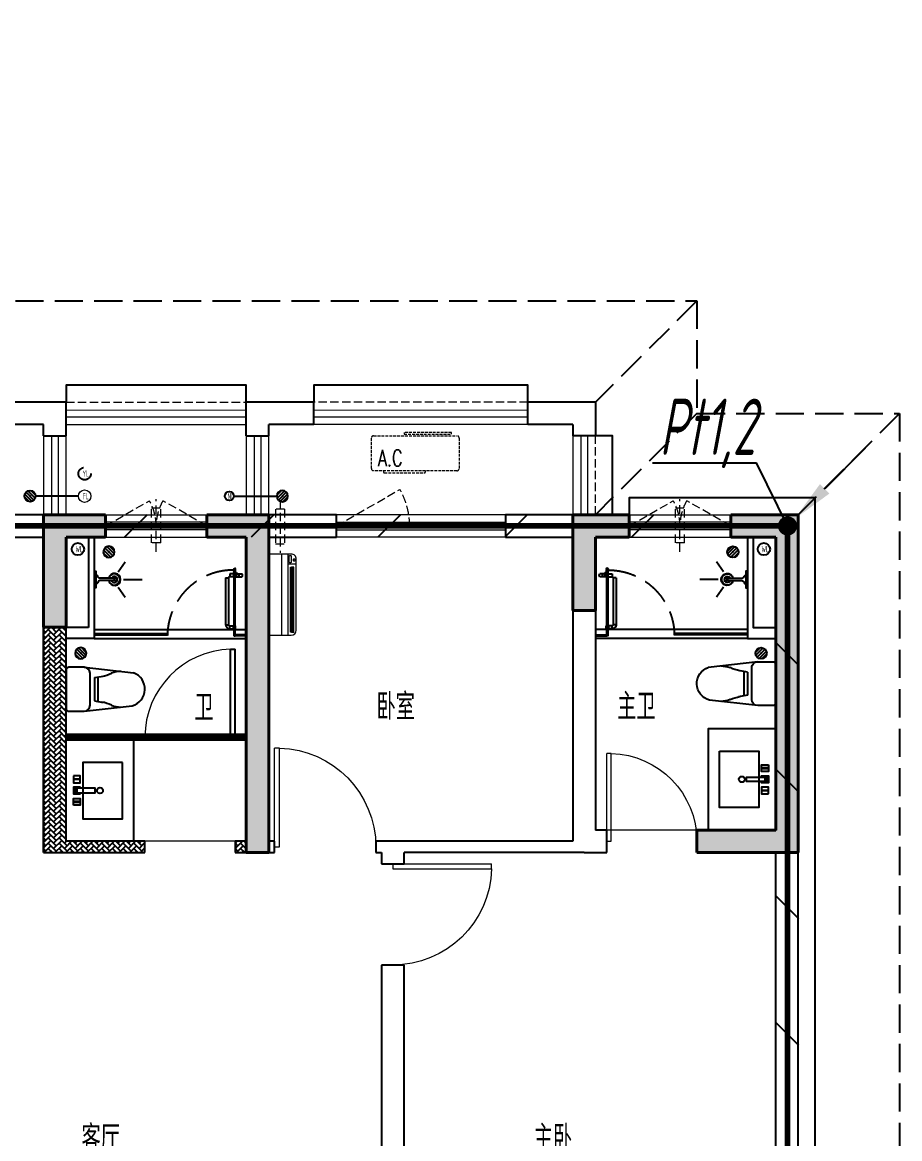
# Model space of a CAD drawing. Extents: x 3753737 to 4713801, y -857380 to 24339.
# Drawn here: x 4596561 to 4604349, y -771827 to -761912 of the extents above; entities that cross this region are included whole.
import ezdxf
from ezdxf.enums import TextEntityAlignment as Align

# ---------------------------------------------------------------- set-up
doc = ezdxf.new("R2010")
doc.units = 0
doc.header["$LTSCALE"] = 1000
doc.header["$MEASUREMENT"] = 0
for name, pattern in [('CENTER2', [1.125, 0.75, -0.125, 0.125, -0.125]), ('DASH', [0.35, 0.25, -0.1]), ('HIDDEN', [0.375, 0.25, -0.125])]:
    doc.linetypes.add(name, pattern=pattern)
doc.layers.get('0').update_dxf_attribs({"linetype": 'CONTINUOUS'})
for name, color, linetype in [('!!电气', 1, 'CONTINUOUS'), ('CURTWALL', 4, 'CONTINUOUS'), ('DIM-照明', 7, 'CONTINUOUS'), ('IP-bath&kitchen-JOHNSON', 4, 'CONTINUOUS'), ('LVTRY', 252, 'CONTINUOUS'), ('LWIRE', 4, 'CONTINUOUS'), ('P-bath&kitchen-JOHNSON', 4, 'CONTINUOUS'), ('SHTLN', 4, 'CONTINUOUS'), ('VPIPE-中水', 122, 'CONTINUOUS'), ('VPIPE-凝结', 150, 'CONTINUOUS'), ('VPIPE-雨水', 4, 'DASH'), ('WALL', 252, 'CONTINUOUS'), ('WIRE-接地', 2, 'CONTINUOUS'), ('保温', 6, 'CONTINUOUS'), ('卫生间', 6, 'CONTINUOUS'), ('看线', 185, 'CONTINUOUS')]:
    doc.layers.add(name, color=color, linetype=linetype)
for name, color, linetype, lineweight in [('COLUMN', 252, 'CONTINUOUS', 40), ('PUB_HATCH', 8, 'CONTINUOUS', 9), ('PUB_TEXT', 7, 'CONTINUOUS', 20), ('VPIPE-废水', 31, 'TG_F', 18), ('WINDOW', 146, 'CONTINUOUS', 20), ('平面-栏杆', 56, 'CONTINUOUS', 15), ('平面-看线', 252, 'CONTINUOUS', 15), ('平面-空调室内机', 176, 'CONTINUOUS', 9), ('平面-空调预留孔', 252, 'CONTINUOUS', 15)]:
    doc.layers.add(name, color=color, linetype=linetype, lineweight=lineweight)
doc.styles.add('_TCH_DIM', font='SIMPLEX', dxfattribs={"bigfont": 'GBCBIG'})
doc.styles.add('HZTXT', font='gbeitc.shx', dxfattribs={"width": 0.8, "height": 400, "bigfont": 'hztxt.shx'})
doc.styles.get("Standard").update_dxf_attribs({"font": 'gbenor.shx', "bigfont": 'gbcbig.shx'})
doc.styles.add('TG_LINETYPE', font='SIMPLEX', dxfattribs={"width": 0.8, "height": 3, "bigfont": 'HZTXT'})
doc.linetypes.add('TG_F', pattern='A,2,-0.3,["F",TG_LINETYPE,S=0.1,R=0,X=-0.23,Y=-0.15],0', length=2.3)
pattern_1 = [(45, (0, 0), (0, 47.4157523), [100.584, -33.528]), (135, (23.708, 23.708), (3e-15, 47.4157523), [100.584, -33.528])]

# ---------------------------------------------------------------- blocks, each defined once
blk = doc.blocks.new('rrrrrrrrrrrra')
at = {"color": 8}
for p, q in [((-112.4, 458.7), (-112.4, 324.3)), ((252.6, 483.7), (-87.4, 483.7)), ((277.6, 324.3), (277.6, 458.7)), ((-112.4, 324.3), (-63.7, -103.4)), ((277.6, 324.3), (227.5, -115.6)), ((-59.1, 271.1), (224.3, 271.1)), ((-20.6, 232.4), (-34.2, 153.6)), ((191.3, 200.5), (-26.1, 200.5)), ((185.8, 232.4), (-20.6, 232.4)), ((185.8, 232.4), (199.4, 153.6))]:
    blk.add_line(p, q, dxfattribs=at)
for centre, radius, start, end in [((-87.4, 458.7), 25, 90, 180), ((252.6, 458.7), 25, 0, 90), ((-59.1, 324.3), 53.3, 180, 270), ((224.3, 324.3), 53.3, 270, 0), ((-322.6, 209.8), 293.8, 333.53685, 351.48282), ((487.8, 209.8), 293.8, 188.51718, 206.46315), ((149, -3.2), 224.1, 158.52022, 180), ((16.2, -3.2), 224.1, 0, 21.47978), ((83.8, -63.6), 152.8, 195.07732, 340.11812)]:
    blk.add_arc(centre, radius, start, end, dxfattribs=at)
blk = doc.blocks.new('A$C1E0F638F')
for points in [[(499.7, 435.1), (499.7, 85.1), (0, 85.1), (0, 435.1)], [(269.9, 30), (229.9, 30), (229.9, 195), (269.9, 195)], [(119.9, 0), (179.9, 0), (179.9, 60), (119.9, 60)], [(146.9, 55), (152.9, 55), (152.9, 5), (146.9, 5)], [(229.9, 30), (269.9, 30), (269.9, 10), (229.9, 10)], [(379.9, 0), (319.9, 0), (319.9, 60), (379.9, 60)], [(352.9, 55), (346.9, 55), (346.9, 5), (352.9, 5)]]:
    blk.add_lwpolyline(points, close=True)
blk.add_lwpolyline([(269.9, 60), (279.9, 60), (279.9, 0), (219.9, 0), (219.9, 60), (229.9, 60)])
blk.add_circle((249.9, 236.3), 26)
blk = doc.blocks.new('$lvtry$00000171')
for p, q in [((-74, 11), (-11, 74)), ((-70, -27), (27, 70)), ((-53, -53), (53, 53)), ((-27, -70), (70, 27)), ((11, -74), (74, -11))]:
    blk.add_line(p, q)
blk.add_circle((0, 0), 75)
blk.add_point((0, 0))
blk = doc.blocks.new('A$C5DCB2F21')
at = {"layer": 'IP-bath&kitchen-JOHNSON', "color": 8}
for p, q in [((73.6, 0), (-73.6, 0)), ((-10.5, -173.5), (-10.5, -49.3)), ((10.6, -173.5), (10.6, -49.3)), ((-68.3, -213.2), (-157.7, -275)), ((-0.1, -261.4), (-0.1, -424.7)), ((68.2, -213.2), (157.6, -275))]:
    blk.add_line(p, q, dxfattribs=at)
blk.add_lwpolyline([(73.6, 0), (73.6, -15.8), (-73.6, -15.8), (-73.6, 0)], dxfattribs=at)
for points in [[(-26.3, -30.7, -0.364142), (-37.8, -15.8, -0.020495)], [(-10.5, -49.4, 0.214893), (-26.3, -30.7, 7.649644)], [(10.6, -49.3, -0.21439), (26.3, -30.7, -7.649644)], [(26.3, -30.7, 0.364142), (37.8, -15.8, 0.020495)]]:
    blk.add_lwpolyline(points, format="xyb", dxfattribs=at)
blk.add_arc((0, -173.5), 10.5, 180, 0, dxfattribs=at)
for centre, major_axis, ratio, start_param, end_param in [((0, -181.3), (53.6, 0), 0.987577, 1.76809, 7.656688), ((0, -178.8), (-51, 0), 0.990052, -1.36297, 4.504563), ((0, -177.8), (-26.8, 0), 0.994812, -1.167677, 4.309269), ((-12.4, -164.7), (0, 1.43), 0.85, -1.570796, 4.712389), ((-12.4, -189.2), (0, 1.43), 0.85, 4.712389, 10.995574), ((12.5, -164.7), (0, 1.43), 0.85, 4.712389, 10.995574), ((12.5, -189.2), (0, 1.43), 0.85, 4.712389, 10.995574)]:
    blk.add_ellipse(centre, major_axis=major_axis, ratio=ratio, start_param=start_param, end_param=end_param, dxfattribs=at)
blk = doc.blocks.new('GDGDRGDGRD')
blk.add_hatch(color=252).paths.add_polyline_path([(491782.3, 524769), (491781.2, 524771.8), (491772.9, 524768.4), (491774, 524765.6)])
at = {"color": 252}
for p, q in [((491771.2, 524768.2), (491783, 524773.1)), ((491771.9, 524767.9), (491772.4, 524768.2)), ((491772, 524751.9), (491774.2, 524751.4)), ((491774.2, 524751.4), (491772.1, 524751.5)), ((491782.8, 524759.9), (491772.3, 524759.9)), ((491772.4, 524768.2), (491773.7, 524764.9)), ((491782.8, 524761.2), (491772.4, 524761.2)), ((491772.6, 524759.9), (491772.6, 524740.3)), ((491773.7, 524764.9), (491783, 524768.8)), ((491777.6, 524770.8), (491777.6, 524731.7)), ((491783.2, 524752), (491781, 524751.5)), ((491781, 524751.5), (491783.1, 524751.5)), ((491781.6, 524772), (491783.3, 524772.7)), ((491781.6, 524772), (491783, 524768.8)), ((491782.6, 524759.9), (491782.6, 524738.5))]:
    blk.add_line(p, q, dxfattribs=at)
for centre, radius, start, end in [((491783.7, 524755), 13.5, 155.15235, 208.97795), ((491771.6, 524767.3), 1, 111.52657, 175.76516), ((491791.1, 524766.6), 20.5, 177.99149, 196.90025), ((491772.1, 524767.5), 0.5, 112.73297, 178.05418), ((491791.1, 524766.7), 19.5, 177.46581, 196.24837), ((491786.2, 524755.4), 14.6, 161.89734, 193.71468), ((491772.3, 524748.7), 0.5, 208.97795, 24.22835), ((491781.4, 524752.8), 9.42, 188.01541, 204.22835), ((491782.7, 524748.6), 0.5, 155.41865, 330.15022), ((491771.6, 524753.7), 11.7, 335.41865, 349.51767), ((491806.6, 524764.1), 24, 160.76087, 187.04874), ((491771.3, 524755.4), 12.4, 343.94508, 21.34777), ((491783.4, 524772), 1.17, 340.04011, 112.53297), ((491771.5, 524755), 13.4, 330.15022, 25.08154), ((491783.5, 524772.2), 0.5, 340.76087, 112.53297), ((491803.9, 524764.6), 20.6, 160.04011, 190.84731)]:
    blk.add_arc(centre, radius, start, end, dxfattribs=at)
blk.add_open_spline([(491772.6, 524740.3), (491773.5, 524739.5), (491775.3, 524737.9), (491778.5, 524741.7), (491781, 524739.7), (491782.6, 524738.5)], degree=3, knots=[0, 0, 0, 0, 3.066329, 6.218313, 11.124135, 11.124135, 11.124135, 11.124135])
at = {"layer": 'IP-bath&kitchen-JOHNSON', "color": 252}
for p, q in [((490532.6, 524228.1), (491882.6, 524228.1)), ((490532.6, 524193.1), (491182.6, 524193.1)), ((491182.6, 524183.1), (491182.6, 524193.1)), ((490532.6, 524183.1), (491182.6, 524183.1)), ((490532.6, 524148.1), (491882.6, 524148.1)), ((491882.6, 524183.1), (491782.6, 524183.1)), ((491782.6, 524173.1), (491782.6, 524183.1)), ((491882.6, 524173.1), (491782.6, 524173.1))]:
    blk.add_line(p, q, dxfattribs=at)
for points in [[(490532.6, 525048.5), (490532.6, 524148.1), (490282.6, 524148.1)], [(490482.6, 525048.5), (490482.6, 524248.1), (490282.6, 524248.1)]]:
    blk.add_lwpolyline(points, dxfattribs=at)
at = {"layer": 'LVTRY', "color": 252}
blk.add_lwpolyline([(490882.6, 522448.5), (490282.6, 522448.5), (490282.6, 523348.5), (490882.6, 523348.5)], close=True, dxfattribs=at)
at = {"layer": 'P-bath&kitchen-JOHNSON', "color": 252}
for p, q in [((491699.5, 524686.9), (491699.5, 524271.2)), ((491699.5, 524686.9), (491724.8, 524686.9)), ((491724.8, 524686.9), (491724.8, 524271.2)), ((491735.2, 524722.6), (491735.2, 524697.2)), ((491766.9, 524722.6), (491735.2, 524722.6)), ((491766.9, 524697.2), (491735.2, 524697.2)), ((491772.5, 524735.5), (491778.8, 524735.5)), ((491772.5, 524705.5), (491772.5, 524735.5)), ((491772.5, 524705.5), (491778.8, 524705.5)), ((491775.4, 524735.5), (491777.7, 524733.2)), ((491775.4, 524716.5), (491775.4, 524735.5)), ((491775.4, 524724.6), (491775.4, 524705.5)), ((491775.4, 524705.5), (491777.7, 524707.8)), ((491777.7, 524718), (491777.7, 524733.2)), ((491777.7, 524718), (491777.7, 524707.8)), ((491778.8, 524735.5), (491780.5, 524733.8)), ((491778.8, 524733.2), (491778.8, 524735.5)), ((491778.8, 524707.8), (491778.8, 524705.5)), ((491778.8, 524705.5), (491780.5, 524707.3)), ((491780.5, 524733.2), (491780.5, 524733.8)), ((491780.5, 524707.8), (491780.5, 524707.3)), ((491788.8, 524722.6), (491843.5, 524722.6)), ((491788.8, 524697.2), (491843.5, 524697.2)), ((491794.2, 524735.5), (491797.1, 524735.5)), ((491794.2, 524735.5), (491794.2, 524705.5)), ((491794.2, 524705.5), (491797.1, 524705.5)), ((491797.1, 524735.5), (491799.4, 524733.2)), ((491797.1, 524735.5), (491797.1, 524718.1)), ((491797.1, 524705.5), (491797.1, 524723)), ((491797.1, 524705.5), (491799.4, 524707.9)), ((491799.4, 524707.9), (491799.4, 524733.2)), ((491820.4, 524697.2), (491820.4, 524722.6)), ((491699.5, 524271.2), (491724.8, 524271.2)), ((491735.2, 524235.5), (491735.2, 524260.8)), ((491735.2, 524260.8), (491766.9, 524260.8)), ((491735.2, 524235.5), (491766.9, 524235.5)), ((491769.2, 524263.1), (491766.9, 524260.8)), ((491766.9, 524260.8), (491766.9, 524235.5)), ((491769.2, 524233.2), (491766.9, 524235.5)), ((491769.2, 524263.1), (491769.2, 524233.2)), ((491772, 524263.1), (491769.2, 524263.1)), ((491772, 524233.2), (491769.2, 524233.2)), ((491772, 524263.1), (491772, 524233.2)), ((491783.6, 524263.1), (491786.4, 524263.1)), ((491783.6, 524233.2), (491783.6, 524263.1)), ((491783.6, 524233.2), (491786.4, 524233.2)), ((491786.4, 524233.2), (491786.4, 524263.1)), ((491786.4, 524263.1), (491788.2, 524261.4)), ((491788.2, 524234.9), (491788.2, 524261.4))]:
    blk.add_line(p, q, dxfattribs=at)
blk.add_lwpolyline([(491782.6, 524173.1), (491782.6, 524759.9), (491772.6, 524759.9), (491772.6, 524173.2)], close=True, dxfattribs=at)
at = {"layer": 'P-bath&kitchen-JOHNSON', "color": 252, "linetype": 'DASH'}
blk.add_arc((491768.7, 524170.7), 586.2, 89.79672, 179.39224, dxfattribs=at)
at = {"layer": 'P-bath&kitchen-JOHNSON', "color": 252}
blk.add_arc((491834.9, 524709.9), 15.3, 304.05298, 55.96165, dxfattribs=at)
for centre, major_axis, start_param, end_param in [((491735.2, 524686.9), (0, 10.4), 0, 1.570796), ((491735.2, 524271.2), (0, 35.7), 1.570796, 3.141593), ((491735.2, 524271.2), (0, 10.4), 1.570796, 3.141593)]:
    blk.add_ellipse(centre, major_axis=major_axis, ratio=1, start_param=start_param, end_param=end_param, dxfattribs=at)
at = {"layer": 'IP-bath&kitchen-JOHNSON', "color": 252, "rotation": 90.008488524447}
blk.add_blockref('A$C5DCB2F21', (490532.6, 524673.5), dxfattribs=at)
at = {"layer": 'LVTRY', "color": 252, "xscale": -0.6666666667107826, "yscale": 0.6666666667107826}
for p in [(490662.6, 524918.5), (490412.6, 524018.5)]:
    blk.add_blockref('$lvtry$00000171', p, dxfattribs=at)
at = {"layer": 'LVTRY', "color": 252, "extrusion": (0, 0, -1), "xscale": -1, "zscale": -1, "rotation": 270}
blk.add_blockref('rrrrrrrrrrrra', (-490766.3, 523665.7), dxfattribs=at)
at = {"layer": 'LVTRY', "color": 252, "xscale": -1, "rotation": 270}
blk.add_blockref('A$C1E0F638F', (490347.5, 522648.8), dxfattribs=at)
blk = doc.blocks.new('GFDGFSDFGD')
at = {"layer": 'PUB_HATCH'}
for points in [[(464566.5, 373023.7), (464016.6, 373023.7), (464016.6, 372023.7), (464216.6, 372023.7), (464216.6, 372823.7), (464566.5, 372823.7)], [(465466.6, 373023.7), (465466.6, 372823.7), (465816.6, 372823.7), (465816.6, 370023.7), (466016.6, 370023.7), (466016.6, 373023.7)], [(469216.5, 373023.7), (468716.6, 373023.7), (468716.6, 372173.7), (468916.6, 372173.7), (468916.6, 372823.7), (469216.5, 372823.7)], [(470116.5, 373023.7), (470116.5, 372823.7), (470516.6, 372823.7), (470516.6, 370223.7), (469816.6, 370223.7), (469816.6, 370023.7), (470716.6, 370023.7), (470716.6, 373023.7)]]:
    blk.add_hatch(color=256, dxfattribs=at).paths.add_polyline_path(points)
at = {"layer": 'COLUMN', "color": 252}
for p, q in [((464566.5, 373023.7), (464016.6, 373023.7)), ((464016.6, 373023.7), (464016.6, 372023.7)), ((464566.5, 372823.7), (464566.5, 373023.7)), ((465466.6, 373023.7), (465466.6, 372823.7)), ((466016.6, 373023.7), (465466.6, 373023.7)), ((466016.6, 370023.7), (466016.6, 373023.7)), ((469216.5, 373023.7), (468716.6, 373023.7)), ((468716.6, 373023.7), (468716.6, 372173.7)), ((469216.5, 372823.7), (469216.5, 373023.7)), ((470116.5, 373023.7), (470116.5, 372823.7)), ((470716.6, 373023.7), (470116.5, 373023.7)), ((470716.6, 370023.7), (470716.6, 373023.7)), ((464216.6, 372023.7), (464216.6, 372823.7)), ((464216.6, 372823.7), (464566.5, 372823.7)), ((465466.6, 372823.7), (465816.6, 372823.7)), ((465816.6, 372823.7), (465816.6, 370023.7)), ((468916.6, 372173.7), (468916.6, 372823.7)), ((468916.6, 372823.7), (469216.5, 372823.7)), ((470116.5, 372823.7), (470516.6, 372823.7)), ((470516.6, 372823.7), (470516.6, 370223.7)), ((468716.6, 372173.7), (468916.6, 372173.7)), ((464016.6, 372023.7), (464216.6, 372023.7)), ((470516.6, 370223.7), (469816.6, 370223.7)), ((469816.6, 370223.7), (469816.6, 370023.7)), ((465816.6, 370023.7), (466016.6, 370023.7)), ((469816.6, 370023.7), (470716.6, 370023.7))]:
    blk.add_line(p, q, dxfattribs=at)
blk = doc.blocks.new('GDFGDGRD')
at = {"layer": '保温', "linetype": 'ByBlock', "ltscale": 10}
h = blk.add_hatch(dxfattribs=at)
h.set_pattern_fill('AR-HBONE', color=251, scale=55)
h.set_pattern_definition(pattern_1)
h.paths.add_polyline_path([(427216.6, 370023.7), (427216.6, 372023.7), (427016.6, 372023.7), (427016.6, 370023.7)])
h = blk.add_hatch(dxfattribs=at)
h.set_pattern_fill('AR-HBONE', color=251, scale=55)
h.set_pattern_definition(pattern_1)
h.paths.add_polyline_path([(425516.6, 370023.7), (425516.6, 370123.7), (425416.6, 370123.7), (425416.6, 370023.7)])
h = blk.add_hatch(dxfattribs=at)
h.set_pattern_fill('AR-HBONE', color=251, scale=55)
h.set_pattern_definition(pattern_1)
h.paths.add_polyline_path([(427016.6, 370023.7), (427016.6, 370123.7), (426316.6, 370123.7), (426316.6, 370023.7)])
blk = doc.blocks.new('A$C001338C2')
at = {"color": 8}
for p, q in [((0, 249), (0, 22)), ((845, 304), (55, 304)), ((109, 215), (109, 304)), ((900, 22), (900, 249)), ((22, 0), (878, 0))]:
    blk.add_line(p, q, dxfattribs=at)
at = {"color": 8, "lineweight": 5}
for p, q in [((865, 279), (144, 279)), ((144, 279), (144, 266)), ((387, 279), (144, 279)), ((144, 279), (144, 253)), ((144, 266), (865, 266)), ((144, 240), (144, 253)), ((144, 253), (865, 253)), ((387, 240), (387, 279)), ((865, 279), (622, 279)), ((622, 279), (622, 240)), ((865, 253), (865, 279)), ((865, 266), (865, 240)), ((900, 215), (0, 215)), ((900, 143), (0, 143)), ((865, 240), (144, 240)), ((622, 240), (387, 240))]:
    blk.add_line(p, q, dxfattribs=at)
at = {"color": 8}
for points in [[(89, 226), (22, 226, -0.414214), (17, 232), (17, 243, -0.414214), (22, 249), (89, 249, -0.414214), (95, 243), (95, 232, -0.414214)], [(73, 275), (57, 275, -0.414214), (51, 281), (51, 283, -0.414214), (57, 289), (73, 289, -0.414214), (79, 283), (79, 281, -0.414214)]]:
    blk.add_lwpolyline(points, format="xyb", close=True, dxfattribs=at)
for centre, radius, start, end in [((55, 249), 55, 90, 180), ((845, 249), 55, 360, 90), ((22, 22), 22, 180, 270), ((878, 22), 22, 270, 360)]:
    blk.add_arc(centre, radius, start, end, dxfattribs=at)
blk = doc.blocks.new('dongkong')
at = {"layer": '平面-空调预留孔', "color": 8, "linetype": 'HIDDEN', "ltscale": 0.3}
for p, q in [((-603796, 210899.9), (-603796, 210431.5)), ((-603836, 210821), (-603836, 210510.8)), ((-603836, 210821), (-603756, 210821)), ((-603756, 210821), (-603756, 210510.8))]:
    blk.add_line(p, q, dxfattribs=at)
blk.add_lwpolyline([(-603756, 210510.8), (-603836, 210510.8)], dxfattribs=at)
blk = doc.blocks.new('DSGDFGF')
blk.add_hatch(color=252).paths.add_polyline_path([(677792.1, 343575.9), (677790.9, 343578.7), (677782.6, 343575.2), (677783.8, 343572.5)])
at = {"color": 252}
for p, q in [((677781, 343575.1), (677792.8, 343580)), ((677781.6, 343574.8), (677782.2, 343575)), ((677781.8, 343558.8), (677784, 343558.3)), ((677784, 343558.3), (677781.8, 343558.3)), ((677792.6, 343568.1), (677782.1, 343568.1)), ((677792.6, 343566.8), (677782.1, 343566.8)), ((677782.2, 343575), (677783.5, 343571.8)), ((677782.3, 343566.8), (677782.3, 343547.2)), ((677783.5, 343571.8), (677792.7, 343575.6)), ((677787.3, 343577.7), (677787.3, 343538.6)), ((677792.9, 343558.9), (677790.7, 343558.4)), ((677790.7, 343558.4), (677792.9, 343558.4)), ((677791.4, 343578.9), (677793.1, 343579.6)), ((677791.4, 343578.9), (677792.7, 343575.6)), ((677792.3, 343566.8), (677792.3, 343545.4)), ((676457.7, 342790), (676387, 342860.7)), ((676468.9, 342807.1), (676404.1, 342871.9)), ((676471.8, 342832.4), (676429.4, 342874.8)), ((677752.3, 342860.3), (677792.3, 342860.3)), ((677752.3, 342080.3), (677752.3, 342860.3)), ((677792.3, 342080.3), (677792.3, 342860.3)), ((676415.3, 342775.8), (676372.8, 342818.3)), ((676440.6, 342778.8), (676375.8, 342843.6)), ((676292.3, 342675.2), (676292.3, 342335.2)), ((676451.7, 342700.2), (676317.3, 342700.2)), ((676451.7, 342700.2), (676891.6, 342650.1)), ((676505, 342363.4), (676505, 342646.9)), ((676543.6, 342608.4), (676622.4, 342622)), ((676543.6, 342608.4), (676543.6, 342402)), ((676575.6, 342613.9), (676575.6, 342396.5)), ((676451.7, 342310.2), (676879.4, 342358.9)), ((676543.6, 342402), (676622.4, 342388.4)), ((676317.3, 342310.2), (676451.7, 342310.2)), ((677792.3, 342080.3), (677752.3, 342080.3))]:
    blk.add_line(p, q, dxfattribs=at)
for points in [[(676792.3, 341855.3), (676442.3, 341855.3), (676442.3, 341355.6), (676792.3, 341355.6)], [(676357.2, 341735.5), (676357.2, 341675.5), (676417.2, 341675.5), (676417.2, 341735.5)], [(676412.2, 341708.5), (676412.2, 341702.5), (676362.2, 341702.5), (676362.2, 341708.5)], [(676387.2, 341585.5), (676387.2, 341625.5), (676367.2, 341625.5), (676367.2, 341585.5)], [(676387.2, 341625.5), (676387.2, 341585.5), (676552.2, 341585.5), (676552.2, 341625.5)], [(676357.2, 341475.5), (676357.2, 341535.5), (676417.2, 341535.5), (676417.2, 341475.5)], [(676412.2, 341502.5), (676412.2, 341508.5), (676362.2, 341508.5), (676362.2, 341502.5)]]:
    blk.add_lwpolyline(points, close=True, dxfattribs=at)
blk.add_lwpolyline([(676417.2, 341625.5), (676417.2, 341635.5), (676357.2, 341635.5), (676357.2, 341575.5), (676417.2, 341575.5), (676417.2, 341585.5)], dxfattribs=at)
blk.add_circle((676593.5, 341605.5), 26, dxfattribs=at)
for centre, radius, start, end in [((677793.5, 343561.9), 13.5, 155.15235, 208.97795), ((677800.8, 343573.5), 20.5, 177.99149, 196.90025), ((677781.4, 343574.2), 1, 111.52657, 175.76516), ((677800.9, 343573.5), 19.5, 177.46581, 196.24837), ((677781.9, 343574.4), 0.5, 112.73297, 178.05418), ((677796, 343562.2), 14.6, 161.89734, 193.71468), ((677782.1, 343555.6), 0.5, 208.97795, 24.22835), ((677791.2, 343559.6), 9.42, 188.01541, 204.22835), ((677781.4, 343560.5), 11.7, 335.41865, 349.51767), ((677792.5, 343555.5), 0.5, 155.41865, 330.15022), ((677816.4, 343571), 24, 160.76087, 187.04874), ((677781, 343562.3), 12.4, 343.94508, 21.34777), ((677793.2, 343578.9), 1.17, 340.04011, 112.53297), ((677781.3, 343561.9), 13.4, 330.15022, 25.08154), ((677793.2, 343579.1), 0.5, 340.76087, 112.53297), ((677813.7, 343571.4), 20.6, 160.04011, 190.84731), ((676317.3, 342675.2), 25, 90, 180), ((676451.7, 342646.9), 53.3, 0, 90), ((676779.2, 342438.8), 224.1, 90, 111.47978), ((676839.7, 342506.4), 152.8, 285.07732, 70.11812), ((676566.3, 342910.4), 293.8, 278.51718, 296.46315), ((676451.7, 342363.4), 53.3, 270, 0), ((676566.3, 342100), 293.8, 63.53685, 81.48282), ((676779.2, 342571.5), 224.1, 248.52022, 270), ((676317.3, 342335.2), 25, 180, 270)]:
    blk.add_arc(centre, radius, start, end, dxfattribs=at)
at = {"color": 252, "lineweight": 13}
blk.add_arc((677772.3, 342080.3), 780, 91.46928, 180, dxfattribs=at)
at = {"color": 252, "extrusion": (0, 0, -1)}
blk.add_ellipse((676422.3, 342825.3), major_axis=(-35.4, 35.4), ratio=1, start_param=5.497787, end_param=11.780972, dxfattribs=at)
at = {"color": 252}
blk.add_open_spline([(677782.3, 343547.2), (677783.2, 343546.4), (677785, 343544.8), (677788.2, 343548.5), (677790.8, 343546.6), (677792.3, 343545.4)], degree=3, knots=[0, 0, 0, 0, 3.066329, 6.218313, 11.124135, 11.124135, 11.124135, 11.124135], dxfattribs=at)
blk.add_point((676422.3, 342825.3), dxfattribs=at)
at = {"layer": 'CURTWALL', "color": 252}
for p, q in [((676292.3, 342105.3), (677892.3, 342105.3)), ((676292.3, 342105.3), (676292.3, 342055.3)), ((676292.3, 342088.7), (677892.3, 342088.7)), ((676292.3, 342072), (677892.3, 342072)), ((676292.3, 342055.3), (677892.3, 342055.3)), ((677892.3, 342105.3), (677892.3, 342055.3))]:
    blk.add_line(p, q, dxfattribs=at)
at = {"layer": 'IP-bath&kitchen-JOHNSON', "color": 252}
for p, q in [((676492.3, 343855.3), (676492.3, 343055)), ((676542.3, 343855.3), (676542.3, 342955)), ((676542.3, 343553.9), (676542.4, 343406.7)), ((676755.5, 343548.5), (676817.3, 343638)), ((676715.9, 343490.9), (676591.6, 343490.9)), ((676715.9, 343469.9), (676591.6, 343469.9)), ((676803.7, 343480.3), (676967, 343480.3)), ((676755.5, 343412.1), (676817.3, 343322.7)), ((676492.3, 343055), (676292.3, 343055)), ((676542.3, 342955), (676292.3, 342955)), ((676542.3, 343035), (677892.3, 343035)), ((676542.3, 343000), (677192.3, 343000)), ((676542.3, 342990), (677192.3, 342990)), ((676542.3, 342955), (677892.3, 342955)), ((677192.3, 342990), (677192.3, 343000)), ((677892.3, 342990), (677792.3, 342990)), ((677792.3, 342980), (677792.3, 342990)), ((677892.3, 342980), (677792.3, 342980))]:
    blk.add_line(p, q, dxfattribs=at)
blk.add_lwpolyline([(676542.3, 343553.9), (676558.1, 343553.9), (676558.1, 343406.7), (676542.4, 343406.7)], dxfattribs=at)
for points in [[(676573, 343506.6, 0.364142), (676558.1, 343518.1, 0.020495)], [(676573, 343454, -0.364142), (676558.1, 343442.6, -0.020495)], [(676591.6, 343490.9, -0.21439), (676573, 343506.6, -7.649644)], [(676591.8, 343469.9, 0.214893), (676573, 343454, 7.649644)]]:
    blk.add_lwpolyline(points, format="xyb", dxfattribs=at)
blk.add_arc((676715.9, 343480.4), 10.5, 270.00849, 90.00849, dxfattribs=at)
for centre, major_axis, ratio, start_param, end_param in [((676723.6, 343480.4), (0, 53.6), 0.987577, 1.76809, 7.656688), ((676721.1, 343480.4), (0, -51), 0.990052, -1.36297, 4.504563), ((676720.1, 343480.4), (0, -26.8), 0.994812, -1.167677, 4.309269), ((676707.1, 343492.9), (-1.43, 0), 0.85, 4.712389, 10.995574), ((676707.1, 343467.9), (-1.43, 0), 0.85, -1.570796, 4.712389), ((676731.5, 343492.9), (-1.43, 0), 0.85, 4.712389, 10.995574), ((676731.5, 343467.9), (-1.43, 0), 0.85, 4.712389, 10.995574)]:
    blk.add_ellipse(centre, major_axis=major_axis, ratio=ratio, start_param=start_param, end_param=end_param, dxfattribs=at)
at = {"layer": 'LVTRY', "color": 252}
for p, q in [((676292.3, 341155.3), (676292.3, 342055.3)), ((676292.3, 342055.3), (676892.3, 342055.3)), ((676892.3, 342055.3), (676892.3, 341155.3)), ((676892.3, 341155.3), (676292.3, 341155.3))]:
    blk.add_line(p, q, dxfattribs=at)
at = {"layer": 'P-bath&kitchen-JOHNSON', "color": 252}
for p, q in [((677782.2, 343542.4), (677788.6, 343542.4)), ((677782.2, 343512.4), (677782.2, 343542.4)), ((677792.3, 343566.8), (677782.3, 343566.8)), ((677782.3, 343566.8), (677782.3, 342980)), ((677785.1, 343542.4), (677787.4, 343540.1)), ((677785.1, 343523.3), (677785.1, 343542.4)), ((677788.6, 343542.4), (677790.3, 343540.6)), ((677788.6, 343540.1), (677788.6, 343542.4)), ((677792.3, 342980), (677792.3, 343566.8)), ((677803.9, 343542.4), (677806.8, 343542.4)), ((677803.9, 343542.4), (677803.9, 343512.4)), ((677806.8, 343542.4), (677809.1, 343540.1)), ((677806.8, 343542.4), (677806.8, 343524.9)), ((677709.2, 343493.7), (677709.2, 343078.1)), ((677709.2, 343493.7), (677734.6, 343493.7)), ((677734.6, 343493.7), (677734.6, 343078.1)), ((677745, 343529.5), (677745, 343504.1)), ((677776.6, 343529.5), (677745, 343529.5)), ((677776.6, 343504.1), (677745, 343504.1)), ((677782.2, 343512.4), (677788.6, 343512.4)), ((677785.1, 343531.5), (677785.1, 343512.4)), ((677785.1, 343512.4), (677787.4, 343514.7)), ((677787.4, 343524.9), (677787.4, 343540.1)), ((677787.4, 343524.9), (677787.4, 343514.7)), ((677788.6, 343514.7), (677788.6, 343512.4)), ((677788.6, 343512.4), (677790.3, 343514.1)), ((677790.3, 343540.1), (677790.3, 343540.6)), ((677790.3, 343514.7), (677790.3, 343514.1)), ((677798.5, 343529.5), (677853.2, 343529.5)), ((677798.5, 343504.1), (677853.2, 343504.1)), ((677803.9, 343512.4), (677806.8, 343512.4)), ((677806.8, 343512.4), (677806.8, 343529.8)), ((677806.8, 343512.4), (677809.1, 343514.7)), ((677809.1, 343514.7), (677809.1, 343540.1)), ((677830.2, 343504.1), (677830.2, 343529.5)), ((677709.2, 343078.1), (677734.6, 343078.1)), ((677744.9, 343042.3), (677744.9, 343067.7)), ((677744.9, 343067.7), (677776.6, 343067.7)), ((677778.9, 343070), (677776.6, 343067.7)), ((677776.6, 343067.7), (677776.6, 343042.3)), ((677778.9, 343070), (677778.9, 343040)), ((677781.8, 343070), (677778.9, 343070)), ((677781.8, 343070), (677781.8, 343040)), ((677793.3, 343070), (677796.2, 343070)), ((677793.3, 343040), (677793.3, 343070)), ((677796.2, 343040), (677796.2, 343070)), ((677796.2, 343070), (677797.9, 343068.3)), ((677797.9, 343041.8), (677797.9, 343068.3)), ((677744.9, 343042.3), (677776.6, 343042.3)), ((677778.9, 343040), (677776.6, 343042.3)), ((677781.8, 343040), (677778.9, 343040)), ((677782.3, 342980), (677792.3, 342980)), ((677793.3, 343040), (677796.2, 343040))]:
    blk.add_line(p, q, dxfattribs=at)
at = {"layer": 'P-bath&kitchen-JOHNSON', "color": 252, "linetype": 'DASH'}
blk.add_arc((677778.5, 342977.6), 586.2, 89.79672, 179.39224, dxfattribs=at)
at = {"layer": 'P-bath&kitchen-JOHNSON', "color": 252}
blk.add_arc((677844.7, 343516.8), 15.3, 304.05298, 55.96165, dxfattribs=at)
for centre, major_axis, start_param, end_param in [((677745, 343493.7), (0, 10.4), 0, 1.570796), ((677744.9, 343078.1), (0, 35.7), 1.570796, 3.141593), ((677744.9, 343078.1), (0, 10.4), 1.570796, 3.141593)]:
    blk.add_ellipse(centre, major_axis=major_axis, ratio=1, start_param=start_param, end_param=end_param, dxfattribs=at)
at = {"layer": 'LVTRY', "color": 252, "xscale": -0.6666666667107826, "yscale": 0.6666666667107826}
blk.add_blockref('$lvtry$00000171', (676672.3, 343725.3), dxfattribs=at)
blk = doc.blocks.new('A$C148B7D8E')
at = {"layer": '卫生间', "color": 252, "linetype": 'DASH'}
for p, q in [((900, 10000), (1800, 9100)), ((-900, 9000), (0, 8100)), ((900, 9000), (1800, 8100))]:
    blk.add_line(p, q, dxfattribs=at)
blk.add_lwpolyline([(16100, 14000), (16100, 15400), (7700, 15400), (7700, 10800), (7300, 10800), (7300, 10000), (900, 10000), (900, 9000), (-900, 9000), (-900, -900), (1750, -900), (1750, -2100), (23450, -2100), (23450, -900), (25100, -900)], dxfattribs=at)
blk = doc.blocks.new('rtyryrtyeeretee')
at = {"layer": '平面-空调预留孔', "color": 252, "linetype": 'DASH', "ltscale": 0.1}
for p, q in [((669748.9, 343882), (669748.9, 343872)), ((669758.9, 343862), (670111.7, 343862)), ((670121.7, 343872), (670121.7, 343882))]:
    blk.add_line(p, q, dxfattribs=at)
blk.add_lwpolyline([(670402, 343882), (669662, 343882, -0.414214), (669642, 343902), (669642, 344172, -0.414214), (669662, 344192), (670402, 344192, -0.414214), (670422, 344172), (670422, 343902, -0.414214)], format="xyb", close=True, dxfattribs=at)
blk.add_lwpolyline([(670352.8, 344221.1), (669933, 344221.1), (669933, 344206), (670352.8, 344206)], close=True, dxfattribs=at)
for centre, start, end in [((669758.9, 343872), 180, 270), ((670111.7, 343872), 270, 0)]:
    blk.add_arc(centre, 10, start, end, dxfattribs=at)
at = {"layer": '平面-空调预留孔', "color": 252, "linetype": 'DASH', "ltscale": 0.1, "style": '_TCH_DIM', "width": 0.705882}
blk.add_text('A.C', height=146.88, dxfattribs=at).set_placement((669701.4, 343921.6))
blk = doc.blocks.new('$DorLib2D$00000001')
for p, q in [((0.45, 0.975), (0.5, 0.975)), ((0.45, 0), (0.45, 0.975)), ((0.5, 0), (0.5, 0.975)), ((0.5, 0), (0.45, 0))]:
    blk.add_line(p, q)
at = {"lineweight": 13}
blk.add_arc((0.475, 0), 0.975, 91.4693, 180, dxfattribs=at)
blk = doc.blocks.new('$WINLIB2D$00000001')
at = {"color": 0}
for points in [[(-0.5, 0.5), (-0.5, -0.5)], [(-0.5, 0.5), (0.5, 0.5)], [(0.5, -0.5), (0.5, 0.5)], [(0.5, 0.1667), (-0.5, 0.1667)], [(0.5, -0.1667), (-0.5, -0.1667)], [(-0.5, -0.5), (0.5, -0.5)]]:
    blk.add_lwpolyline(points, dxfattribs=at)
blk = doc.blocks.new('A$C66B635E3')
at = {"layer": 'VPIPE-中水', "color": 252, "linetype": 'Continuous'}
for centre in [(43705.2, 8895), (49794.8, 8895)]:
    blk.add_circle(centre, 55, dxfattribs=at)
at = {"layer": 'VPIPE-凝结', "color": 252, "ltscale": 0.1}
for p, q in [((43710, 9365.5), (43330, 9365.5)), ((45090, 9365.5), (45470, 9365.5))]:
    blk.add_line(p, q, dxfattribs=at)
at = {"layer": 'VPIPE-凝结', "color": 252}
blk.add_circle((45050, 9365.5), 40, dxfattribs=at)
at = {"layer": 'VPIPE-废水', "color": 252}
blk.add_circle((43765, 9365), 55, dxfattribs=at)
at = {"layer": 'VPIPE-雨水', "color": 252}
blk.add_circle((43765, 9565), 55, dxfattribs=at)
at = {"layer": 'WALL', "color": 252}
for p, q in [((43600, 10200), (43000, 10200)), ((43600, 9900), (43600, 10200)), ((45200, 9900), (45200, 10200)), ((45800, 10200), (45200, 10200)), ((45800, 10000), (45800, 10200)), ((48300, 10200), (47700, 10200)), ((47700, 10000), (47700, 10200)), ((48300, 10200), (48300, 9900)), ((43400, 10000), (43000, 10000)), ((43400, 9900), (43400, 10000)), ((45400, 9900), (45400, 10000)), ((45800, 10000), (45400, 10000)), ((48100, 10000), (47700, 10000)), ((48100, 10000), (48100, 9900)), ((43400, 9900), (43600, 9900)), ((45200, 9900), (45400, 9900)), ((48300, 9900), (48100, 9900)), ((43500, 9200), (42900, 9200)), ((43950, 9200), (43500, 9200)), ((43950, 9000), (43950, 9200)), ((45300, 9200), (44850, 9200)), ((44850, 9200), (44850, 9000)), ((46000, 9200), (45300, 9200)), ((46000, 9000), (46000, 9200)), ((48200, 9200), (47500, 9200)), ((47500, 9200), (47500, 9000)), ((48599.9, 9200), (48200, 9200)), ((48599.9, 9000), (48599.9, 9200)), ((50100, 9200), (49499.9, 9200)), ((49499.9, 9200), (49499.9, 9000)), ((50100, 6300), (50100, 9200)), ((42900, 9000), (43400, 9000)), ((43400, 6200), (43400, 9000)), ((43600, 6300), (43600, 9000)), ((43600, 9000), (43950, 9000)), ((44850, 9000), (45200, 9000)), ((45200, 6300), (45200, 9000)), ((45400, 9000), (46000, 9000)), ((45400, 6300), (45400, 9000)), ((47500, 9000), (48100, 9000)), ((48100, 9000), (48100, 6300)), ((48300, 9000), (48599.9, 9000)), ((48300, 9000), (48300, 6400)), ((49499.9, 9000), (49900, 9000)), ((49900, 6400), (49900, 9000)), ((48400, 6400), (48300, 6400)), ((48400, 6200), (48400, 6400)), ((49900, 6400), (49200, 6400)), ((49200, 6400), (49200, 6200)), ((44300, 6300), (43600, 6300)), ((44300, 6200), (44300, 6300)), ((45200, 6300), (45100, 6300)), ((45100, 6300), (45100, 6200)), ((45450, 6300), (45400, 6300)), ((45450, 6200), (45450, 6300)), ((46500, 6300), (46350, 6300)), ((46350, 6300), (46350, 6200)), ((48100, 6300), (46500, 6300)), ((50100, 1100), (50100, 6300)), ((43400, 6200), (44300, 6200)), ((45100, 6200), (45300, 6200)), ((45300, 6200), (45450, 6200)), ((46350, 6200), (46400, 6200)), ((46400, 6200), (46400, 6100)), ((48200, 6200), (46600, 6200)), ((46600, 6100), (46600, 6200)), ((48200, 6200), (48400, 6200)), ((49200, 6200), (49900, 6200)), ((49900, 1300), (49900, 6200)), ((46400, 6100), (46600, 6100)), ((46600, 5200), (46400, 5200)), ((46400, 5200), (46400, 1900)), ((46600, 1900), (46600, 5200))]:
    blk.add_line(p, q, dxfattribs=at)
at = {"layer": 'WINDOW', "color": 252}
for p, q in [((49200, 6400), (48400, 6400)), ((45100, 6300, 800), (44300, 6300, 800))]:
    blk.add_line(p, q, dxfattribs=at)
at = {"layer": 'WINDOW', "color": 252, "linetype": 'DASH'}
for p, q in [((44300, 6300), (44300, 6200)), ((45100, 6200), (45100, 6300))]:
    blk.add_line(p, q, dxfattribs=at)
at = {"layer": 'WINDOW', "color": 252, "linetype": 'DASH', "ltscale": 0.3}
for points in [[(46000, 9100), (46563.1, 9424.6, -0.131485), (46650, 9100)], [(43949.9, 9100), (44339.7, 9324.9, -0.131605), (44399.9, 9100)], [(44849.9, 9100), (44460.2, 9324.9, 0.131605), (44399.9, 9100)], [(48599.9, 9100), (48989.7, 9324.9, -0.131605), (49049.9, 9100)], [(49499.9, 9100), (49110.2, 9324.9, 0.131605), (49049.9, 9100)]]:
    blk.add_lwpolyline(points, format="xyb", dxfattribs=at)
at = {"layer": '平面-栏杆', "color": 252}
for points in [[(43600, 10130), (45200, 10130.3)], [(45800, 10130), (47700, 10130.3)], [(43600, 10070), (45200, 10070.3)], [(45800, 10070), (47700, 10070.3)], [(43470, 9900), (43470.3, 9200)], [(43530, 9900), (43530.3, 9200)], [(45270, 9900), (45270.3, 9200)], [(45330, 9900), (45330.3, 9200)], [(48169.7, 9900), (48170, 9200)], [(48229.7, 9900), (48230, 9200)]]:
    blk.add_lwpolyline(points, dxfattribs=at)
at = {"layer": '平面-看线', "color": 252}
for p, q in [((43600.3, 9200), (43600, 9900)), ((45400.3, 9200), (45400, 9900))]:
    blk.add_line(p, q, dxfattribs=at)
at = {"layer": '平面-看线', "color": 252, "linetype": 'DASH', "ltscale": 0.3}
blk.add_line((48300, 9200), (48299.7, 9900), dxfattribs=at)
for points in [[(43600, 10200), (45200, 10200)], [(47700, 10200), (45800, 10200)]]:
    blk.add_lwpolyline(points, dxfattribs=at)
at = {"layer": '平面-看线', "color": 252}
for points in [[(43600, 10000), (45200, 10000)], [(47700, 10000), (45800, 10000)], [(43400, 9900), (43400.3, 9200)], [(45200, 9900), (45200.3, 9200)], [(48099.7, 9900), (48100, 9200)]]:
    blk.add_lwpolyline(points, dxfattribs=at)
at = {"layer": '看线', "color": 252, "ltscale": 0.5}
for points in [[(45200, 10200), (45200, 10350), (43600, 10350), (43600, 10200)], [(47700, 10200), (47700, 10350), (45800, 10350), (45800, 10200)], [(48449.7, 9200), (48449.7, 9900), (48299.7, 9900)]]:
    blk.add_lwpolyline(points, dxfattribs=at)
at = {"layer": '看线', "color": 252}
blk.add_lwpolyline([(47700, 1100), (47700, 950), (50250, 950), (50250, 9350), (48599.9, 9350), (48599.9, 9200)], dxfattribs=at)
at = {"color": 252, "xscale": -1}
for name, p in [('A$C148B7D8E', (50100, 1100)), ('GDFGDGRD', (470616.6, -363823.7)), ('GDGDRGDGRD', (540182.4, -516048.5))]:
    blk.add_blockref(name, p, dxfattribs=at)
at = {"color": 252}
for name, p in [('GFDGFSDFGD', (-420616.6, -363823.7)), ('rtyryrtyeeretee', (-623331.9, -334291)), ('DSGDFGF', (-632692.3, -334855.3))]:
    blk.add_blockref(name, p, dxfattribs=at)
at = {"layer": 'LVTRY', "color": 252, "yscale": 0.6666666667107825}
for p, xscale, rotation in [((43280, 9365.5), 0.6666666667107825, 269.9999999939778), ((45520, 9365.5), -0.6666666667107825, 90.00000000602213)]:
    blk.add_blockref('$lvtry$00000171', p, dxfattribs=dict(at, xscale=xscale, rotation=rotation))
at = {"layer": 'WINDOW', "color": 252}
for name, p, xscale, yscale, zscale, rotation in [('$WINLIB2D$00000001', (44400, 9100), -900, 200, -900, 179.9999999981768), ('$WINLIB2D$00000001', (46750, 9100), 1500, 200, 1500, 180.0000000030314), ('$WINLIB2D$00000001', (49049.9, 9100), -900, 200, -900, 180.000000003513), ('$DorLib2D$00000001', (45900, 6250), 900, -900, 900, 179.9999999967761), ('$DorLib2D$00000001', (48800, 6300), 800, -800, 800, 179.9999999939821), ('$DorLib2D$00000001', (46500, 5650), 900, -900, 900, 89.99999999869564)]:
    blk.add_blockref(name, p, dxfattribs=dict(at, xscale=xscale, yscale=yscale, zscale=zscale, rotation=rotation))
at = {"layer": '平面-空调室内机', "color": 252, "ltscale": 0.3, "rotation": 180}
for p in [(-559396, 219770.8), (-554746, 219771)]:
    blk.add_blockref('dongkong', p, dxfattribs=at)
at = {"layer": '平面-空调室内机', "color": 252, "ltscale": 0.3, "xscale": -1}
blk.add_blockref('dongkong', (-558296.2, -201570.7), dxfattribs=at)
at = {"layer": '平面-空调预留孔', "color": 252, "xscale": 0.8000000000465648, "yscale": 0.8000000000465648, "zscale": 0.8000000000465648, "rotation": 270.0000002334302}
blk.add_blockref('A$C001338C2', (45400, 8850.3), dxfattribs=at)
at = {"layer": 'PUB_TEXT', "color": 252, "width": 0.6}
for s, p in [('YL', (43746.8, 9537)), ('FL', (43749.6, 9337)), ('NL', (45033.2, 9337.5)), ('WL', (43684.2, 8867)), ('WL', (49773.8, 8867))]:
    blk.add_text(s, height=56, dxfattribs=at).set_placement(p)
at = {"layer": 'PUB_TEXT', "color": 252}
for s, height, p in [('卧室', 236.31, (46356.4, 7377.8)), ('主卫', 236.31, (48493.3, 7377.8)), ('卫', 236.3, (44739.1, 7368.8)), ('客厅', 236.31, (43737.1, 3542.5)), ('主卧', 236.31, (47752, 3542.5))]:
    blk.add_text(s, height=height, dxfattribs=at).set_placement(p)
blk = doc.blocks.new('$TelecSys$00000008')
blk.add_line((0.4, 0.4), (-0.4, -0.4))
blk = doc.blocks.new('$TelecSys$00000078')
for p, q in [((1.15, 1.15), (0.55, 0.55)), ((0.104, 0.104), (0.104, 0.104)), ((-0.104, -0.104), (-0.104, -0.104))]:
    blk.add_line(p, q)
at = {"const_width": 0.142}
blk.add_lwpolyline([(-0.071, 0, 1), (0.071, 0, 1)], format="xyb", close=True, dxfattribs=at)
blk.add_solid([(0.62, 0.48), (0.48, 0.62), (0.1, 0.1)])
at = {"width": 0.8, "flags": 9}
blk.add_attdef('A', (0, 0), '', height=0.00002, dxfattribs=at)

msp = doc.modelspace()

# ---------------------------------------------------------------- linework, layer by layer
at = {"layer": 'DIM-照明', "color": 7, "ltscale": 0.8}
for p in [(4602153.8, -765824.6), (4603361.4, -766401.2)]:
    msp.add_line(p, (4603077.1, -765824.6), dxfattribs=at)
at = {"layer": 'WIRE-接地', "color": 2, "linetype": 'CENTER2', "const_width": 50}
msp.add_lwpolyline([(4595156.4, -764584.6), (4595156.4, -765382.8), (4595156.4, -766385.2), (4603353.5, -766385.2), (4603353.5, -774287.8), (4600649.4, -774287.8), (4600649.4, -773696.6), (4594048.2, -773696.6), (4594048.2, -774894.3), (4593305.1, -774894.3), (4593305.1, -775490.9), (4588400.9, -775490.9)], dxfattribs=at)

# ---------------------------------------------------------------- block references
at = {"layer": '!!电气'}
msp.add_blockref('A$C66B635E3', (4553348.6, -775485.7), dxfattribs=at)
at = {"layer": 'LWIRE', "color": 2, "xscale": 600, "yscale": 600, "zscale": 600}
msp.add_blockref('$TelecSys$00000078', (4603353.5, -766385.2), dxfattribs=at)
at = {"layer": 'SHTLN', "color": 2, "xscale": 250, "yscale": 250, "zscale": 250}
for p in [(4597567.5, -766385.2), (4598692.5, -766385.2), (4599817.5, -766385.2), (4600942.5, -766385.2), (4602067.5, -766385.2)]:
    msp.add_blockref('$TelecSys$00000008', p, dxfattribs=at)
at = {"layer": 'SHTLN', "color": 2, "xscale": 250, "yscale": 250, "zscale": 250, "rotation": 270}
for p in [(4603353.5, -767524), (4603353.5, -768649), (4603353.5, -769774), (4603353.5, -770899)]:
    msp.add_blockref('$TelecSys$00000008', p, dxfattribs=at)

# ---------------------------------------------------------------- texts
at = {"layer": 'DIM-照明', "color": 7, "ltscale": 0.8, "style": 'HZTXT', "width": 0.7}
msp.add_text('Pt1,2', height=500, dxfattribs=at).set_placement((4602642.5, -765562.9), align=Align.MIDDLE)

doc.saveas('drawing.dxf')
